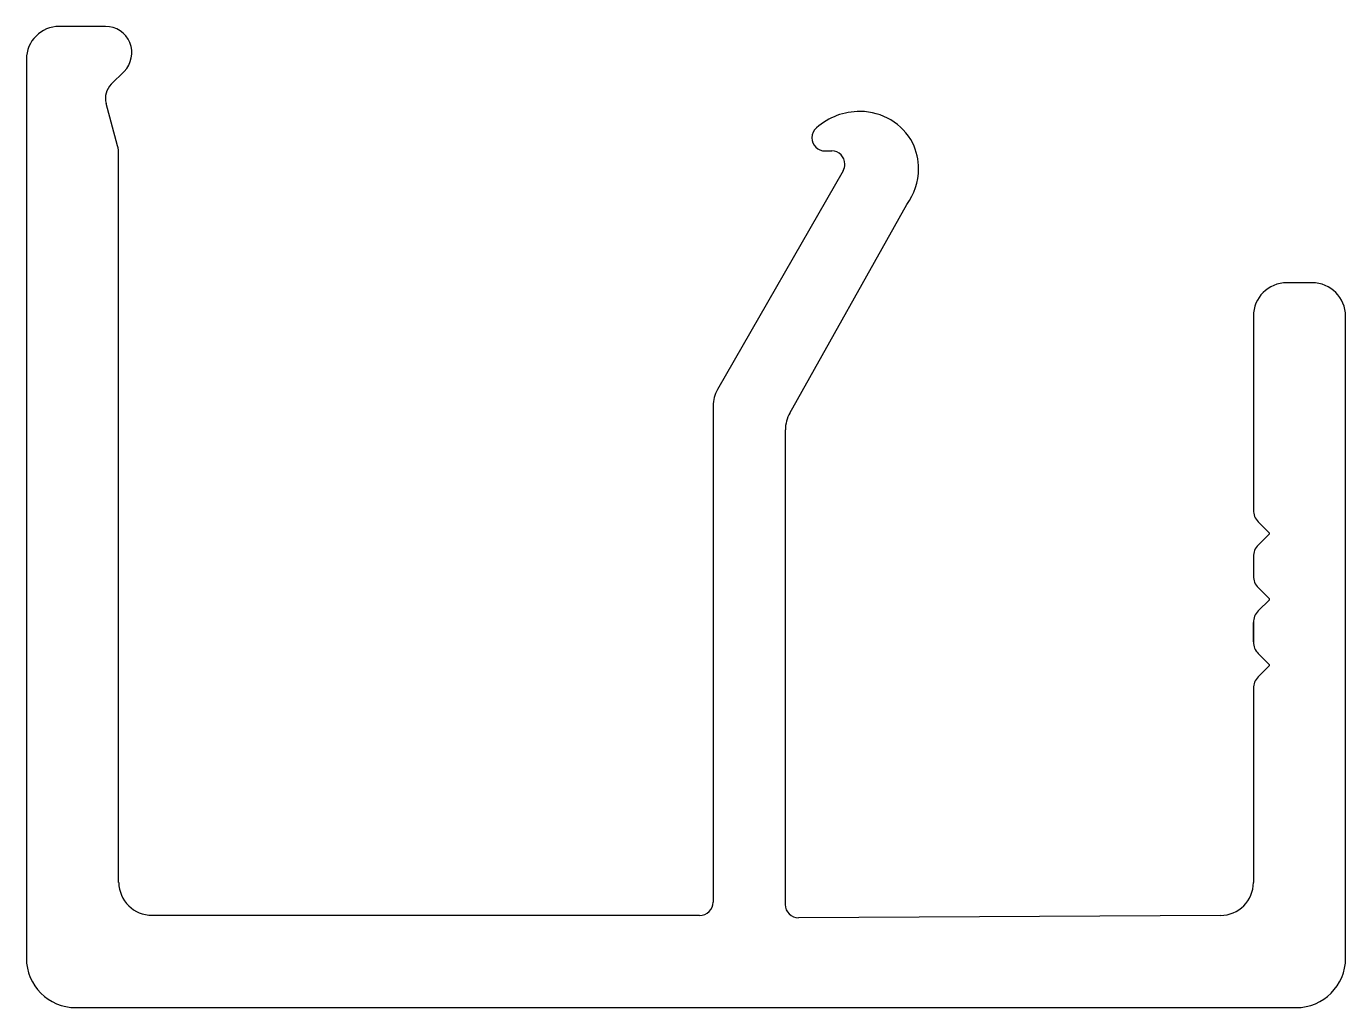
# Model space of a CAD drawing. Header units: inches. Extents: x -10.9 to 9.2, y 0 to 14.9.
import ezdxf

# ---------------------------------------------------------------- set-up
doc = ezdxf.new("R2010")
doc.units = ezdxf.units.IN
doc.header["$MEASUREMENT"] = 0

msp = doc.modelspace()

# ---------------------------------------------------------------- linework, layer by layer
at = {"color": 7}
for p, q in [((-9.651, 14.887), (-10.351, 14.887)), ((-10.851, 14.387), (-10.851, 0.747)), ((-9.563, 14.009), (-9.368, 14.204)), ((-9.468, 13.075), (-9.641, 13.719)), ((-9.451, 1.897), (-9.451, 12.945)), ((1.269, 12.997), (1.369, 12.997)), ((1.543, 12.697), (-0.364, 9.377)), ((0.734, 9.02), (2.509, 12.186)), ((8.659, 10.997), (8.275, 10.997)), ((7.767, 10.489), (7.767, 7.547)), ((9.167, 0.747), (9.167, 10.489)), ((-0.431, 9.127), (-0.431, 1.597)), ((0.666, 1.56), (0.666, 8.766)), ((7.767, 7.547), (7.767, 7.547)), ((7.84, 7.37), (8.011, 7.199)), ((8.011, 7.187), (7.84, 7.016)), ((7.767, 6.84), (7.767, 6.547)), ((7.84, 6.37), (8.011, 6.199)), ((8.011, 6.187), (7.84, 6.016)), ((7.767, 5.84), (7.767, 5.547)), ((7.767, 5.547), (7.767, 5.84)), ((7.767, 5.84), (7.767, 5.547)), ((7.767, 5.547), (7.767, 5.84)), ((7.767, 5.84), (7.767, 5.547)), ((7.84, 5.37), (8.011, 5.199)), ((8.011, 5.188), (7.84, 5.016)), ((7.767, 4.84), (7.767, 1.897)), ((7.767, 4.84), (7.767, 4.84)), ((7.767, 4.84), (7.767, 4.84)), ((-3.451, 1.397), (-8.942, 1.397)), ((-0.636, 1.397), (-3.451, 1.397)), ((7.267, 1.397), (0.866, 1.36)), ((-10.101, -0.003), (8.417, -0.003))]:
    msp.add_line(p, q, dxfattribs=at)
for centre, radius, start, end in [((-10.351, 14.387), 0.5, 90, 180), ((-9.651, 14.487), 0.4, 315, 90), ((-9.351, 13.797), 0.3, 135, 195), ((1.797, 12.596), 1, 89.7135, 131.2981), ((1.802, 12.695), 0.901, 27.8668, 90), ((1.269, 13.197), 0.2, 131.3003, 180), ((-9.951, 12.945), 0.5, 0, 15), ((1.269, 13.197), 0.2, 180, 270), ((1.787, 12.725), 0.901, 0, 25.6784), ((1.369, 12.797), 0.2, 360, 90), ((1.369, 12.797), 0.2, 330, 360), ((1.787, 12.725), 0.901, 323.2242, 360), ((8.275, 10.489), 0.508, 90, 180), ((8.659, 10.489), 0.508, 360, 90), ((0.074, 9.126), 0.505, 150.1393, 179.8607), ((1.174, 8.766), 0.508, 150, 180), ((8.017, 7.547), 0.25, 180, 225), ((8.017, 6.84), 0.25, 135, 180), ((8.006, 7.193), 0.008, 315, 45), ((8.017, 6.547), 0.25, 180, 225), ((8.017, 5.84), 0.25, 135, 180), ((8.006, 6.193), 0.008, 315, 45), ((8.017, 5.547), 0.25, 180, 225), ((8.017, 4.84), 0.25, 135, 180), ((8.006, 5.193), 0.008, 315, 45), ((-8.942, 1.906), 0.508, 180.9599, 270), ((7.267, 1.897), 0.5, 270, 360), ((-0.631, 1.597), 0.2, 268.4823, 0), ((0.864, 1.559), 0.199, 179.6668, 270.3332), ((-10.101, 0.747), 0.75, 180, 270), ((8.417, 0.747), 0.75, 270, 360)]:
    msp.add_arc(centre, radius, start, end, dxfattribs=at)

doc.saveas('drawing.dxf')
